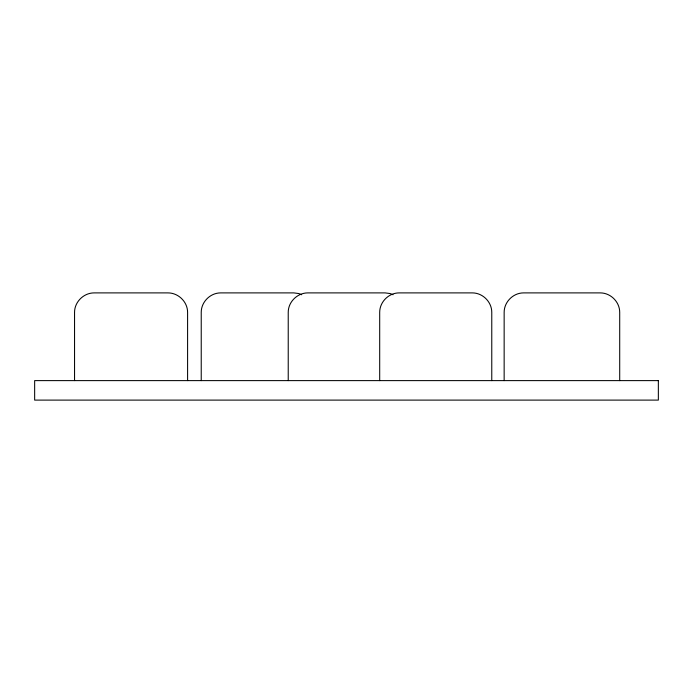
<?xml version="1.0" encoding="UTF-8"?>
<svg xmlns="http://www.w3.org/2000/svg" width="693" height="693" viewBox="0 0 693 693"><rect width="100%" height="100%" fill="white"/><g stroke="black" fill="none" stroke-linecap="round" stroke-linejoin="round"><path stroke-width="1.04" d="M393.052 294.733L390.202 293.563L385.117 292.896L307.883 292.896C297.427 292.827 288.167 301.897 288.227 312.387L288.227 380.613M301.68 294.733L298.856 293.563L293.815 292.896L220.72 292.896C210.282 292.836 201.161 301.957 201.23 312.387L201.23 380.613M619.707 380.613L619.707 312.387C619.776 301.957 610.646 292.836 600.216 292.896L523.639 292.896C513.21 292.836 504.088 301.957 504.149 312.387L504.149 380.613M491.77 380.613L491.77 312.387C491.839 301.957 482.718 292.836 472.28 292.896L399.185 292.896C388.756 292.836 379.625 301.957 379.695 312.387L379.695 380.613M187.595 380.613L187.595 312.387C187.647 301.897 178.396 292.827 167.931 292.896L94.205 292.896C83.749 292.827 74.489 301.897 74.549 312.387L74.549 380.613M658.35 380.613L34.65 380.613L34.65 400.104L658.35 400.104L658.35 380.613"/></g></svg>
